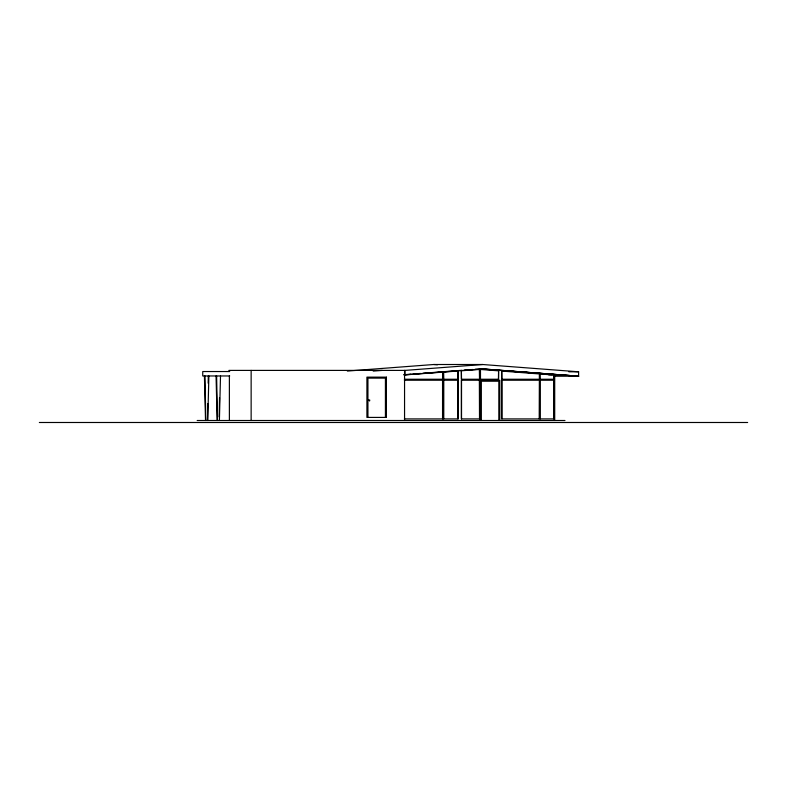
<?xml version="1.0" encoding="UTF-8"?>
<svg xmlns="http://www.w3.org/2000/svg" width="787" height="787" viewBox="0 0 787 787"><rect width="100%" height="100%" fill="white"/><g stroke="black" fill="none" stroke-linecap="round" stroke-linejoin="round"><path stroke-width="1.18" d="M207.473 420.504L207.788 403.652M208.171 383.18L208.299 375.96M219.18 416.894L219.534 397.632M207.758 420.504L208.87 375.96M219.396 420.504L220.508 375.96M347.362 371.07L433.794 364.509L482.618 364.509L578.602 371.798L578.602 376.216L554.186 376.216M373.215 371.1L382.374 370.402M228.958 371.533L228.958 370.402L404.99 370.402L482.618 364.509M403.574 374.73L410.853 374.179M413.273 374.002L420.553 373.441M422.983 373.264L441.173 371.877M443.602 371.69L461.802 370.313M464.222 370.126L472.712 369.487M475.141 369.3L482.618 368.936L578.602 376.216L482.618 368.936L404.557 374.828M404.38 374.937L442.688 372.143L442.688 379.245L404.38 379.245M443.524 372.074L458.123 371.021L458.123 379.245L443.524 379.245L443.524 372.074L443.661 379.245M479.362 369.457L479.509 379.245L461.379 379.245L461.379 370.775L479.509 369.457M461.379 370.775L461.526 379.245M480.336 379.245L498.584 379.245L498.584 370.834L498.437 379.245M458.123 371.021L457.985 379.245M501.722 371.08L539.361 373.933L539.361 379.245L501.722 379.245L501.722 371.08L501.86 379.245M229.715 371.533L202.741 371.533L202.741 375.96L229.715 375.96M568.834 371.798L578.602 371.798M442.688 372.143L442.55 379.245M548.647 374.828L552.287 374.828M553.989 374.828L557.629 374.828L501.86 370.588M540.187 379.245L553.733 379.245L553.733 375.025L553.595 379.245M386.397 377.14L366.909 377.14L366.909 417.415L386.397 417.415L386.397 377.14L386.348 417.415M404.38 380.229L442.688 380.229L442.688 418.91L404.38 418.91M479.509 380.229L461.379 380.229L461.379 418.91L479.509 418.91L479.362 380.229M480.365 380.229L480.365 420.504L480.316 380.229L499.804 380.229L499.804 420.504M540.187 380.229L553.733 380.229L553.733 418.91L540.187 418.91M539.361 418.91L501.722 418.91L501.722 380.229L539.361 380.229L539.213 418.91M197.173 420.504L564.968 420.504M39.35 422.491L747.65 422.491M479.991 368.936L578.602 376.216M433.794 364.509L437.444 364.784M480.336 369.457L498.584 370.834M553.733 375.025L540.187 374.002L540.335 379.245M216.051 375.96L217.173 420.504M204.413 375.96L205.525 420.504M216.622 375.96L217.458 420.504M204.984 375.96L205.81 420.504M554.707 374.602L554.707 420.504M553.595 380.229L553.595 418.91M540.335 380.229L540.335 418.91M501.86 380.229L501.86 418.91M498.83 420.504L498.83 381.213L481.339 381.213L481.339 420.504M480.483 369.457L480.483 379.245M461.526 380.229L461.526 418.91M457.985 380.229L457.985 418.91M443.661 380.229L443.661 418.91M442.55 380.229L442.55 418.91M404.99 370.402L404.99 374.828M404.557 370.402L404.557 420.504M385.423 417.415L385.423 378.124L367.932 378.124L367.932 417.415M251.142 370.402L251.142 420.504M229.381 375.96L229.381 420.504M368.808 400.111L369.575 401.016L369.762 400.071L368.808 400.111M458.123 380.229L443.524 380.229L443.524 418.91L458.123 418.91L458.123 380.229"/></g></svg>
